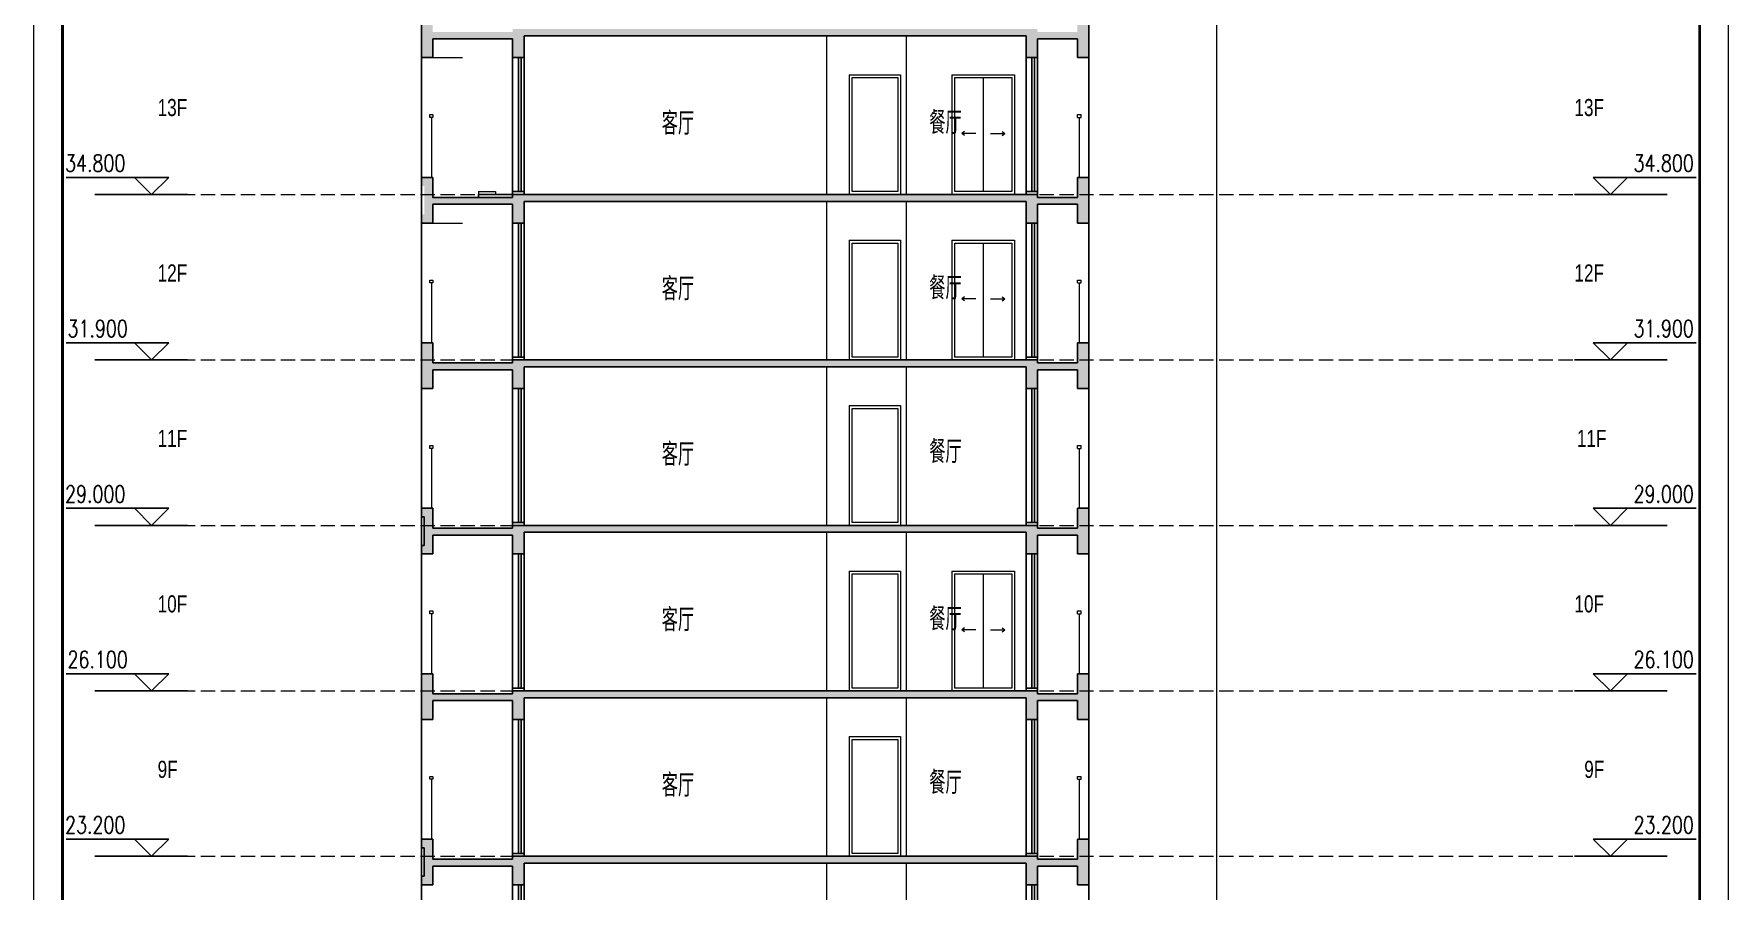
# Model space of a CAD drawing. Extents: x 1332633 to 1595679, y 264824 to 640777.
# Drawn here: x 1565979 to 1595679, y 296719 to 311744 of the extents above; entities that cross this region are included whole.
import ezdxf
from ezdxf.enums import TextEntityAlignment as Align

# ---------------------------------------------------------------- set-up
doc = ezdxf.new("R2010")
doc.units = 0
doc.header["$LTSCALE"] = 1000
doc.header["$MEASUREMENT"] = 0
doc.linetypes.add('DASH', pattern=[0.35, 0.25, -0.1])
doc.linetypes.add('DOTE', pattern=[2.42, 2, -0.2, 0.02, -0.2])
doc.layers.get('0').update_dxf_attribs({"linetype": 'CONTINUOUS'})
for name, color, linetype, lineweight in [('_公共_图框', 4, 'CONTINUOUS', 5), ('DOTE', 1, 'DOTE', 13), ('PUB_TEXT', 7, 'CONTINUOUS', 13), ('WINDOW', 4, 'CONTINUOUS', 13), ('木头', 44, 'CONTINUOUS', 13)]:
    doc.layers.add(name, color=color, linetype=linetype, lineweight=lineweight)
for name, color, linetype in [('A-Balcony(建筑阳台)', 32, 'CONTINUOUS'), ('A-Hz1(房间名称)', 4, 'CONTINUOUS'), ('A-Hz1汉字注明（平、立面、房间名称等）', 7, 'CONTINUOUS'), ('A-Wall(建筑墙)', 255, 'CONTINUOUS'), ('A-WALL_建筑墙_', 255, 'CONTINUOUS'), ('A-WINDOW(建筑门窗)', 4, 'CONTINUOUS'), ('DIM_ELEV', 3, 'CONTINUOUS'), ('hatch', 251, 'CONTINUOUS')]:
    doc.layers.add(name, color=color, linetype=linetype)
doc.styles.add('_TCH_DIM', font='SIMPLEX', dxfattribs={"width": 0.8, "bigfont": 'HZTXT'})
doc.styles.add('sunyat', font='3yromanc.shx', dxfattribs={"width": 0.75, "bigfont": '3yhztxt.shx'})
doc.styles.add('SUNYAT1', font='3yromans.shx', dxfattribs={"width": 0.75, "bigfont": '3yhztxt.shx'})
doc.styles.add('图框文字', font='SIMKAI.TTF')

# ---------------------------------------------------------------- blocks, each defined once
blk = doc.blocks.new('qqwqw')
at = {"layer": '_公共_图框'}
blk.add_lwpolyline([(-63075, 0), (0, 0), (0, 29700), (-63075, 29700)], close=True, dxfattribs=at)
at = {"layer": '_公共_图框', "const_width": 50}
blk.add_lwpolyline([(-61825, 500), (-500, 500), (-500, 29200), (-61825, 29200)], close=True, dxfattribs=at)
at = {"layer": '_公共_图框', "style": '图框文字'}
for tag, height, p in [('建设单位', 250, (-2500, 19150)), ('合作单位', 250, (-2527, 16842)), ('项目名称', 250, (-2500, 15150)), ('项目编号', 250, (-2500, 13150)), ('建筑', 175, (-1300, 2800)), ('方案深化', 175, (-1300, 2450)), ('1:100', 175, (-1300, 2100)), ('20090705', 175, (-1300, 1750)), ('图号', 175, (-1300, 1225))]:
    blk.add_attdef(tag, text='', height=height, dxfattribs=at).set_placement(p, align=Align.MIDDLE_CENTER)
blk = doc.blocks.new('qqs')
at = {"layer": 'hatch', "ltscale": 0.2}
h = blk.add_hatch(color=256, dxfattribs=at)
h.paths.add_polyline_path([(11500, 6300), (11300, 6300), (11300, 6250), (10600, 6250), (10600, 6300), (1400, 6300), (1400, 6250), (0, 6250), (0, 6300), (-200, 6300), (-200, 5800), (0, 5800), (0, 6130), (1400, 6130), (1400, 5800), (1600, 5800), (1600, 6180), (10400, 6180), (10400, 5800), (10600, 5800), (10600, 6130), (11300, 6130), (11300, 5800), (11500, 5800)])
h.paths.add_polyline_path([(11500, 6600), (11300, 6600), (11300, 6300), (11500, 6300)])
h.paths.add_polyline_path([(0, 6600), (-200, 6600), (-200, 6300), (0, 6300)])
h = blk.add_hatch(color=256, dxfattribs=at)
h.paths.add_polyline_path([(1600, 3280), (10400, 3280), (10400, 2900), (10600, 2900), (10600, 3230), (11300, 3230), (11300, 2900), (11500, 2900), (11500, 3400), (11300, 3400), (11300, 3350), (10600, 3350), (10600, 3400), (1400, 3400), (1400, 3350), (0, 3350), (0, 3400), (-150, 3400), (-150, 3050), (-200, 3050), (-200, 2900), (0, 2900), (0, 3230), (1400, 3230), (1400, 2900), (1600, 2900)])
h.paths.add_polyline_path([(0, 3700), (-200, 3700), (-200, 3550), (-150, 3550), (-150, 3400), (0, 3400)])
h.paths.add_polyline_path([(11500, 3700), (11300, 3700), (11300, 3400), (11500, 3400)])
h = blk.add_hatch(color=256, dxfattribs=at)
h.paths.add_polyline_path([(11500, 500), (11300, 500), (11300, 450), (10600, 450), (10600, 500), (1400, 500), (1400, 450), (0, 450), (0, 500), (-200, 500), (-200, 0), (0, 0), (0, 330), (1400, 330), (1400, 0), (1600, 0), (1600, 380), (10400, 380), (10400, 0), (10600, 0), (10600, 330), (11300, 330), (11300, 0), (11500, 0)])
h.paths.add_polyline_path([(11500, 800), (11300, 800), (11300, 500), (11500, 500)])
h.paths.add_polyline_path([(0, 800), (-200, 800), (-200, 500), (0, 500)])
for p, q in [((1600, 5800), (1400, 5800)), ((-200, 3700), (0, 3700)), ((0, 2900), (-200, 2900)), ((-200, 800), (0, 800)), ((0, 0), (-200, 0)), ((1600, 0), (1400, 0))]:
    blk.add_line(p, q)
at = {"layer": 'A-Balcony(建筑阳台)'}
for p, q in [((-200, 5800), (-200, 3700)), ((11500, 5800, 0), (11500, 3700, 0)), ((-200, 3550), (-200, 3050)), ((-200, 2900), (-200, 800)), ((11500, 2900, 0), (11500, 800, 0))]:
    blk.add_line(p, q, dxfattribs=at)
at = {"layer": 'A-Wall(建筑墙)'}
for p, q in [((-200, 5800), (-200, 6600)), ((0, 6600), (-200, 6600)), ((0, 6250), (0, 6600)), ((11500, 6600, 0), (11300, 6600, 0)), ((11300, 6600, 0), (11300, 6250, 0)), ((11500, 6600, 0), (11500, 5800, 0)), ((0, 6250), (1400, 6250)), ((1400, 6300, 0), (10600, 6300, 0)), ((1400, 6250), (1400, 6300)), ((10600, 6250), (10600, 6300)), ((10600, 6250), (10600, 6300)), ((10600, 6250, 0), (11300, 6250, 0)), ((0, 5800), (0, 6130)), ((0, 6130), (1400, 6130)), ((1400, 5800), (1400, 6130)), ((1600, 6180), (10400, 6180, 0)), ((1600, 5800), (1600, 6180)), ((10400, 5800), (10400, 6180)), ((10400, 5800), (10400, 6130)), ((10600, 6130, 0), (11300, 6130, 0)), ((10600, 5800), (10600, 6130)), ((11300, 6130, 0), (11300, 5800, 0)), ((0, 5800), (-200, 5800)), ((1400, 5800), (1400, 5800)), ((1600, 5800), (1400, 5800)), ((1600, 5800), (1600, 5800)), ((10400, 5800), (10400, 5800)), ((10600, 5800), (10400, 5800)), ((10600, 5800), (10400, 5800)), ((10600, 5800), (10600, 5800)), ((11500, 5800, 0), (11300, 5800, 0)), ((11500, 5800, 0), (11300, 5800, 0)), ((-200, 3700), (0, 3700)), ((0, 3700), (-200, 3700)), ((-200, 3550), (-200, 3700)), ((0, 3350), (0, 3700)), ((11500, 3700, 0), (11300, 3700, 0)), ((11300, 3700, 0), (11300, 3350, 0)), ((11500, 3700, 0), (11500, 2900, 0)), ((-150, 3550), (-200, 3550)), ((-150, 3050), (-150, 3550)), ((0, 3350), (1400, 3350)), ((1400, 3400, 0), (10600, 3400, 0)), ((1400, 3350), (1400, 3400)), ((1600, 2900), (1600, 3280)), ((1600, 2900), (1600, 3280)), ((1600, 3280), (10400, 3280, 0)), ((10400, 2900), (10400, 3280)), ((10600, 3350), (10600, 3400)), ((10600, 3350, 0), (11300, 3350, 0)), ((-200, 2900), (-200, 3050)), ((-200, 3050), (-150, 3050)), ((0, 3230), (1400, 3230)), ((0, 2900), (0, 3230)), ((1400, 2900), (1400, 3230)), ((1400, 2900), (1400, 3230)), ((10400, 2900), (10400, 3230)), ((10600, 2900), (10600, 3230)), ((10600, 3230, 0), (11300, 3230, 0)), ((11300, 3230, 0), (11300, 2900, 0)), ((0, 2900), (-200, 2900)), ((1400, 2900), (1400, 2900)), ((1600, 2900), (1400, 2900)), ((1600, 2900), (1400, 2900)), ((1600, 2900), (1600, 2900)), ((10400, 2900), (10400, 2900)), ((10600, 2900), (10400, 2900)), ((10600, 2900), (10400, 2900)), ((10600, 2900), (10600, 2900)), ((11500, 2900, 0), (11300, 2900, 0)), ((11500, 2900, 0), (11300, 2900, 0)), ((-200, 0), (-200, 800)), ((0, 450), (0, 800)), ((11500, 800, 0), (11300, 800, 0)), ((11300, 800, 0), (11300, 450, 0)), ((11500, 800, 0), (11500, 0, 0)), ((0, 450), (1400, 450)), ((0, 330), (1400, 330)), ((0, 0), (0, 330)), ((1400, 500, 0), (10600, 500, 0)), ((1400, 500), (1400, 450)), ((1400, 0), (1400, 330)), ((1600, 0), (1600, 380)), ((1600, 380), (10400, 380, 0)), ((10400, 380), (10400, 0)), ((10600, 500), (10600, 450, 0)), ((10600, 450, 0), (11300, 450, 0)), ((10600, 330, 0), (11300, 330, 0)), ((10600, 330, 0), (10600, 0)), ((11300, 330, 0), (11300, 0, 0)), ((10600, 0), (10400, 0)), ((10600, 0), (10400, 0)), ((11500, 0, 0), (11300, 0, 0)), ((11500, 0, 0), (11300, 0, 0))]:
    blk.add_line(p, q, dxfattribs=at)
at = {"layer": 'A-WINDOW(建筑门窗)'}
for p, q in [((1400, 6300), (1400, 6350)), ((1400, 6350), (1600, 6350)), ((1600, 6350), (1600, 6300)), ((1400, 3450), (1400, 5800)), ((1600, 3450), (1600, 5800)), ((10400, 3450), (10400, 5800)), ((10600, 3450), (10600, 5800)), ((1400, 3450), (1400, 3400)), ((1400, 3450), (1600, 3450)), ((1400, 3450), (1400, 3400)), ((1400, 3450), (1600, 3450)), ((1600, 3450), (1600, 3400)), ((1600, 3450), (1600, 3400)), ((10400, 3450, 0), (10600, 3450, 0)), ((10600, 3450), (10600, 3400)), ((1400, 550), (1400, 2900)), ((1600, 550), (1600, 2900)), ((10400, 550), (10400, 2900)), ((10600, 550), (10600, 2900)), ((10400, 550), (10400, 500)), ((10400, 550, 0), (10600, 550, 0)), ((10600, 550), (10600, 500))]:
    blk.add_line(p, q, dxfattribs=at)
for points in [[(1550, 5800), (1500, 5800), (1500, 3450), (1550, 3450)], [(10550, 5800), (10500, 5800), (10500, 3450), (10550, 3450)], [(1550, 2900), (1500, 2900), (1500, 550), (1550, 550)], [(10550, 2900), (10500, 2900), (10500, 550), (10550, 550)]]:
    blk.add_lwpolyline(points, close=True, dxfattribs=at)
for points in [[(10400, 3400), (10400, 3450), (10600, 3450), (10600, 3400)], [(1400, 500), (1400, 550), (1600, 550), (1600, 500)], [(10400, 500), (10400, 550), (10600, 550), (10600, 500)]]:
    blk.add_lwpolyline(points, dxfattribs=at)
at = {"layer": '木头'}
for p, q in [((6900, 6180), (6900, 3400)), ((8300, 6180, 0), (8300, 3400, 0)), ((7300, 5500), (8200, 5500)), ((7300, 5500), (7300, 3400)), ((8200, 5500), (8200, 3400)), ((11300, 4750, 0), (11300, 4800, 0)), ((11300, 4800, 0), (11367, 4800, 0)), ((11367, 4750, 0), (11367, 4800, 0)), ((-25, 4750), (-25, 3700)), ((11300, 4750, 0), (11367, 4750, 0)), ((11333, 4750, 0), (11333, 3700, 0)), ((6900, 3280), (6900, 500)), ((8300, 3280, 0), (8300, 500, 0)), ((7300, 2600), (7300, 500)), ((7300, 2600), (8200, 2600, 0)), ((8200, 2600), (8200, 500)), ((9100, 2600, 0), (9100, 500, 0)), ((9100, 2600, 0), (10200, 2600, 0)), ((9650, 2550), (9650, 550)), ((10200, 2600, 0), (10200, 500, 0)), ((-25, 1850), (-25, 800)), ((11300, 1850, 0), (11300, 1900, 0)), ((11300, 1900, 0), (11367, 1900, 0)), ((11300, 1850, 0), (11367, 1850, 0)), ((11333, 1850, 0), (11333, 800, 0)), ((11367, 1850, 0), (11367, 1900, 0)), ((9318, 1606), (9275, 1572)), ((9521, 1572), (9275, 1572)), ((9318, 1537), (9275, 1572)), ((9779, 1572), (10025, 1572)), ((9982, 1606), (10025, 1572)), ((9982, 1537), (10025, 1572))]:
    blk.add_line(p, q, dxfattribs=at)
at = {"layer": '木头', "elevation": 0}
for points in [[(7350, 5450), (8150, 5450), (8150, 3450), (7350, 3450)], [(7350, 2550), (8150, 2550), (8150, 550), (7350, 550)]]:
    blk.add_lwpolyline(points, close=True, dxfattribs=at)
at = {"layer": '木头'}
for points in [[(0, 4750), (-50, 4750), (-50, 4800), (0, 4800)], [(9150, 2550), (10150, 2550), (10150, 550), (9150, 550)], [(0, 1850), (-50, 1850), (-50, 1900), (0, 1900)]]:
    blk.add_lwpolyline(points, close=True, dxfattribs=at)
at = {"layer": 'A-Hz1(房间名称)', "style": 'SUNYAT1', "width": 0.75}
for s, p in [('客厅', (4013, 4445, -2323)), ('餐厅', (8702, 4492, 0)), ('客厅', (4013, 1545, -2323)), ('餐厅', (8702, 1560, 0))]:
    blk.add_text(s, height=400, dxfattribs=at).set_placement(p)

msp = doc.modelspace()

# ---------------------------------------------------------------- hatches: boundary and pattern name
at = {"layer": 'hatch', "ltscale": 0.2}
h = msp.add_hatch(color=256, dxfattribs=at)
h.paths.add_polyline_path([(1584472, 311829), (1584272, 311829), (1584272, 311779), (1583572, 311779), (1583572, 311829), (1574372, 311829), (1574372, 311779), (1572972, 311779), (1572972, 311829), (1572772, 311829), (1572772, 311329), (1572972, 311329), (1572972, 311659), (1574372, 311659), (1574372, 311329), (1574572, 311329), (1574572, 311709), (1583372, 311709), (1583372, 311329), (1583572, 311329), (1583572, 311659), (1584272, 311659), (1584272, 311329), (1584472, 311329)])
h.paths.add_polyline_path([(1584472, 312129), (1584272, 312129), (1584272, 311829), (1584472, 311829)])
h.paths.add_polyline_path([(1572972, 312129), (1572772, 312129), (1572772, 311829), (1572972, 311829)])
h = msp.add_hatch(color=256, dxfattribs=at)
h.paths.add_polyline_path([(1574572, 308809), (1583372, 308809), (1583372, 308429), (1583572, 308429), (1583572, 308759), (1584272, 308759), (1584272, 308429), (1584472, 308429), (1584472, 308929), (1584272, 308929), (1584272, 308879), (1583572, 308879), (1583572, 308929), (1574372, 308929), (1574372, 308879), (1572972, 308879), (1572972, 308929), (1572822, 308929), (1572822, 308579), (1572772, 308579), (1572772, 308429), (1572972, 308429), (1572972, 308759), (1574372, 308759), (1574372, 308429), (1574572, 308429)])
h.paths.add_polyline_path([(1572972, 309229), (1572772, 309229), (1572772, 309079), (1572822, 309079), (1572822, 308929), (1572972, 308929)])
h.paths.add_polyline_path([(1584472, 309229), (1584272, 309229), (1584272, 308929), (1584472, 308929)])

# ---------------------------------------------------------------- linework, layer by layer
for p, q in [((1572972, 311329, 0), (1572772, 311329, 0)), ((1572772, 309230, 0), (1572972, 309230, 0)), ((1572972, 308429, 0), (1572772, 308429, 0)), ((1572972, 308429, 0), (1572772, 308429, 0)), ((1574572, 308429, 0), (1574372, 308429, 0)), ((1572772, 306330, 0), (1572972, 306330, 0)), ((1572972, 305529, 0), (1572772, 305529, 0)), ((1574572, 305529, 0), (1574372, 305529, 0))]:
    msp.add_line(p, q)
at = {"layer": 'A-Balcony(建筑阳台)'}
for p, q in [((1572772, 311329, 0), (1572772, 309230, 0)), ((1584472, 311329, 0), (1584472, 309229, 0)), ((1572772, 308429, 0), (1572772, 306330, 0)), ((1584472, 308429, 0), (1584472, 306329, 0))]:
    msp.add_line(p, q, dxfattribs=at)
at = {"layer": 'A-Wall(建筑墙)'}
for p, q in [((1572772, 311329, 0), (1572772, 312029, 0)), ((1572772, 311479, 0), (1572772, 311979, 0)), ((1584472, 312129, 0), (1584472, 311329, 0)), ((1572972, 311659, 0), (1574372, 311659, 0)), ((1572972, 311329, 0), (1572972, 311659, 0)), ((1572972, 311329, 0), (1572972, 311659, 0)), ((1574372, 311329, 0), (1574372, 311659, 0)), ((1574372, 311329, 0), (1574372, 311659, 0)), ((1574572, 311329, 0), (1574572, 311709, 0)), ((1574572, 311329, 0), (1574572, 311709, 0)), ((1574572, 311709, 0), (1583372, 311709, 0)), ((1583372, 311329, 0), (1583372, 311709, 0)), ((1583372, 311329, 0), (1583372, 311659, 0)), ((1583572, 311329, 0), (1583572, 311659, 0)), ((1583572, 311659, 0), (1584272, 311659, 0)), ((1584272, 311659, 0), (1584272, 311329, 0)), ((1572772, 311479, 0), (1572772, 311479, 0)), ((1572972, 311329, 0), (1572772, 311329, 0)), ((1574372, 311329, 0), (1574372, 311329, 0)), ((1574572, 311329, 0), (1574372, 311329, 0)), ((1574572, 311329, 0), (1574372, 311329, 0)), ((1574572, 311329, 0), (1574572, 311329, 0)), ((1583372, 311329, 0), (1583372, 311329, 0)), ((1583572, 311329, 0), (1583372, 311329, 0)), ((1583572, 311329, 0), (1583372, 311329, 0)), ((1583572, 311329, 0), (1583572, 311329, 0)), ((1584472, 311329, 0), (1584272, 311329, 0)), ((1584472, 311329, 0), (1584272, 311329, 0)), ((1572772, 308429, 0), (1572772, 309230, 0)), ((1572972, 308879, 0), (1572972, 309230, 0)), ((1584472, 309229, 0), (1584272, 309229, 0)), ((1584272, 309229, 0), (1584272, 308879, 0)), ((1584472, 309229, 0), (1584472, 308429, 0)), ((1573772, 308929, 0), (1583572, 308929, 0)), ((1573772, 308879, 0), (1573772, 308929, 0)), ((1573772, 308929, 0), (1573772, 308879, 0)), ((1574372, 308929, 0), (1583572, 308929, 0)), ((1574372, 308929, 0), (1574372, 308879, 0)), ((1583572, 308929, 0), (1583572, 308879, 0)), ((1583572, 308879, 0), (1583572, 308929, 0)), ((1572972, 308879, 0), (1574372, 308879, 0)), ((1572972, 308879, 0), (1573772, 308879, 0)), ((1572972, 308879, 0), (1573772, 308879, 0)), ((1572972, 308759, 0), (1574372, 308759, 0)), ((1572972, 308429, 0), (1572972, 308759, 0)), ((1572972, 308759, 0), (1574372, 308759, 0)), ((1572972, 308429, 0), (1572972, 308759, 0)), ((1572972, 308429, 0), (1572972, 308759, 0)), ((1574372, 308429, 0), (1574372, 308759, 0)), ((1574372, 308429, 0), (1574372, 308759, 0)), ((1574372, 308429, 0), (1574372, 308759, 0)), ((1574572, 308429, 0), (1574572, 308809, 0)), ((1574572, 308809, 0), (1583372, 308809, 0)), ((1574572, 308429, 0), (1574572, 308809, 0)), ((1574572, 308429, 0), (1574572, 308809, 0)), ((1574572, 308809, 0), (1583372, 308809, 0)), ((1583372, 308809, 0), (1583372, 308429, 0)), ((1583372, 308429, 0), (1583372, 308809, 0)), ((1583372, 308429, 0), (1583372, 308759, 0)), ((1583572, 308879, 0), (1584272, 308879, 0)), ((1583572, 308879, 0), (1584272, 308879, 0)), ((1583572, 308759, 0), (1584272, 308759, 0)), ((1583572, 308759, 0), (1583572, 308429, 0)), ((1583572, 308429, 0), (1583572, 308759, 0)), ((1583572, 308759, 0), (1584272, 308759, 0)), ((1584272, 308759, 0), (1584272, 308429, 0)), ((1584272, 308759, 0), (1584272, 308429, 0)), ((1572772, 308429, 0), (1572772, 308579, 0)), ((1572772, 308579, 0), (1572772, 308579, 0)), ((1572972, 308429, 0), (1572772, 308429, 0)), ((1574372, 308429, 0), (1574372, 308429, 0)), ((1574572, 308429, 0), (1574372, 308429, 0)), ((1574572, 308429, 0), (1574372, 308429, 0)), ((1574572, 308429, 0), (1574572, 308429, 0)), ((1583572, 308429, 0), (1583372, 308429, 0)), ((1583572, 308429, 0), (1583372, 308429, 0)), ((1583372, 308429, 0), (1583372, 308429, 0)), ((1583572, 308429, 0), (1583372, 308429, 0)), ((1583572, 308429, 0), (1583372, 308429, 0)), ((1583572, 308429, 0), (1583572, 308429, 0)), ((1584472, 308429, 0), (1584272, 308429, 0)), ((1584472, 308429, 0), (1584272, 308429, 0)), ((1584472, 308429, 0), (1584272, 308429, 0)), ((1584472, 308429, 0), (1584272, 308429, 0)), ((1572772, 305529, 0), (1572772, 306330, 0)), ((1572972, 305979, 0), (1572972, 306330, 0)), ((1584472, 306329, 0), (1584272, 306329, 0)), ((1584272, 306329, 0), (1584272, 305979, 0)), ((1584472, 306329, 0), (1584472, 305529, 0)), ((1572972, 305979, 0), (1574372, 305979, 0)), ((1574372, 306029, 0), (1583572, 306029, 0)), ((1574372, 306029, 0), (1574372, 305979, 0)), ((1583572, 306029, 0), (1583572, 305979, 0)), ((1583572, 305979, 0), (1584272, 305979, 0)), ((1572972, 305859, 0), (1574372, 305859, 0)), ((1572972, 305529, 0), (1572972, 305859, 0)), ((1574372, 305529, 0), (1574372, 305859, 0)), ((1574572, 305529, 0), (1574572, 305909, 0)), ((1574572, 305909, 0), (1583372, 305909, 0)), ((1583372, 305909, 0), (1583372, 305529, 0)), ((1583572, 305859, 0), (1584272, 305859, 0)), ((1583572, 305859, 0), (1583572, 305529, 0)), ((1584272, 305859, 0), (1584272, 305529, 0)), ((1583572, 305529, 0), (1583372, 305529, 0)), ((1583572, 305529, 0), (1583372, 305529, 0)), ((1584472, 305529, 0), (1584272, 305529, 0)), ((1584472, 305529, 0), (1584272, 305529, 0))]:
    msp.add_line(p, q, dxfattribs=at)
at = {"layer": 'A-WINDOW(建筑门窗)'}
for p, q in [((1574372, 308979, 0), (1574372, 311329, 0)), ((1574572, 308979, 0), (1574572, 311329, 0)), ((1583372, 308979, 0), (1583372, 311329, 0)), ((1583572, 308979, 0), (1583572, 311329, 0)), ((1583372, 308979, 0), (1583372, 308929, 0)), ((1583372, 308979, 0), (1583572, 308979, 0)), ((1583372, 308979, 0), (1583572, 308979, 0)), ((1583572, 308979, 0), (1583572, 308929, 0)), ((1583572, 308979, 0), (1583572, 308929, 0)), ((1574372, 306079, 0), (1574372, 308429, 0)), ((1574572, 306079, 0), (1574572, 308429, 0)), ((1583372, 306079, 0), (1583372, 308429, 0)), ((1583572, 306079, 0), (1583572, 308429, 0)), ((1583372, 306079, 0), (1583372, 306029, 0)), ((1583372, 306079, 0), (1583572, 306079, 0)), ((1583572, 306079, 0), (1583572, 306029, 0))]:
    msp.add_line(p, q, dxfattribs=at)
at = {"layer": 'A-WINDOW(建筑门窗)', "elevation": 0}
for points in [[(1574522, 311329), (1574472, 311329), (1574472, 308979), (1574522, 308979)], [(1583522, 311329), (1583472, 311329), (1583472, 308979), (1583522, 308979)], [(1574522, 308429), (1574472, 308429), (1574472, 306079), (1574522, 306079)], [(1583522, 308429), (1583472, 308429), (1583472, 306079), (1583522, 306079)]]:
    msp.add_lwpolyline(points, close=True, dxfattribs=at)
for points in [[(1574372, 308929), (1574372, 308979), (1574572, 308979), (1574572, 308929)], [(1583372, 308929), (1583372, 308979), (1583572, 308979), (1583572, 308929)], [(1583372, 308929), (1583372, 308979), (1583572, 308979), (1583572, 308929)], [(1574372, 306029), (1574372, 306079), (1574572, 306079), (1574572, 306029)], [(1583372, 306029), (1583372, 306079), (1583572, 306079), (1583572, 306029)]]:
    msp.add_lwpolyline(points, dxfattribs=at)
at = {"layer": 'DIM_ELEV'}
for p, q in [((1568342, 309230, 0), (1566542, 309230, 0)), ((1568042, 308930, 0), (1567742, 309230, 0)), ((1568042, 308930, 0), (1568342, 309230, 0)), ((1593616, 308930, 0), (1593316, 309230, 0)), ((1593316, 309230, 0), (1595116, 309230, 0)), ((1593616, 308930, 0), (1593916, 309230, 0)), ((1568672, 308929, 0), (1567047, 308929, 0)), ((1592986, 308929, 0), (1594611, 308929, 0)), ((1568342, 306330, 0), (1566542, 306330, 0)), ((1568042, 306030, 0), (1567742, 306330, 0)), ((1568042, 306030, 0), (1568342, 306330, 0)), ((1593616, 306030, 0), (1593316, 306330, 0)), ((1593316, 306330, 0), (1595116, 306330, 0)), ((1593616, 306030, 0), (1593916, 306330, 0)), ((1568672, 306029, 0), (1567047, 306029, 0)), ((1592986, 306029, 0), (1594611, 306029, 0)), ((1568342, 303430, 0), (1566542, 303430, 0)), ((1568042, 303130, 0), (1567742, 303430, 0)), ((1568042, 303130, 0), (1568342, 303430, 0)), ((1593616, 303130, 0), (1593316, 303430, 0)), ((1593316, 303430, 0), (1595116, 303430, 0)), ((1593616, 303130, 0), (1593916, 303430, 0)), ((1568672, 303129, 0), (1567047, 303129, 0)), ((1592986, 303129, 0), (1594611, 303129, 0)), ((1568342, 300530, 0), (1566542, 300530, 0)), ((1568042, 300230, 0), (1567742, 300530, 0)), ((1568042, 300230, 0), (1568342, 300530, 0)), ((1593616, 300230, 0), (1593316, 300530, 0)), ((1593316, 300530, 0), (1595116, 300530, 0)), ((1593616, 300230, 0), (1593916, 300530, 0)), ((1568672, 300229, 0), (1567047, 300229, 0)), ((1592986, 300229, 0), (1594611, 300229, 0)), ((1568342, 297630, 0), (1566542, 297630, 0)), ((1568042, 297330, 0), (1567742, 297630, 0)), ((1568042, 297330, 0), (1568342, 297630, 0)), ((1593616, 297330, 0), (1593316, 297630, 0)), ((1593316, 297630, 0), (1595116, 297630, 0)), ((1593616, 297330, 0), (1593916, 297630, 0)), ((1568672, 297329, 0), (1567047, 297329, 0)), ((1592986, 297329, 0), (1594611, 297329, 0))]:
    msp.add_line(p, q, dxfattribs=at)
at = {"layer": 'DOTE', "linetype": 'DASH'}
for p, q in [((1568207, 308929, 0), (1592973, 308929, 0)), ((1568207, 306029, 0), (1592973, 306029, 0)), ((1568207, 303129, 0), (1592973, 303129, 0)), ((1568207, 300229, 0), (1592973, 300229, 0)), ((1568207, 297329, 0), (1592973, 297329, 0))]:
    msp.add_line(p, q, dxfattribs=at)
at = {"layer": 'WINDOW'}
for p, q in [((1573772, 308979, 0), (1574072, 308979, 0)), ((1573772, 308979, 0), (1573772, 308929, 0)), ((1574072, 308979, 0), (1574072, 308929, 0))]:
    msp.add_line(p, q, dxfattribs=at)
at = {"layer": '木头'}
for p, q in [((1586711, 315629, 0), (1586711, 294429, 0)), ((1579872, 311709, 0), (1579872, 308929, 0)), ((1581272, 311709, 0), (1581272, 308929, 0)), ((1572972, 311329, 0), (1573492, 311329, 0)), ((1580272, 311029, 0), (1580272, 308929, 0)), ((1580272, 311029, 0), (1581172, 311029, 0)), ((1581172, 311029, 0), (1581172, 308929, 0)), ((1582072, 311029, 0), (1582072, 308929, 0)), ((1582072, 311029, 0), (1583172, 311029, 0)), ((1582622, 310979, 0), (1582622, 308979, 0)), ((1583172, 311029, 0), (1583172, 308929, 0)), ((1572947, 310279, 0), (1572947, 309230, 0)), ((1584272, 310279, 0), (1584272, 310329, 0)), ((1584272, 310329, 0), (1584338, 310329, 0)), ((1584272, 310279, 0), (1584338, 310279, 0)), ((1584305, 310279, 0), (1584305, 309229, 0)), ((1584338, 310279, 0), (1584338, 310329, 0)), ((1582290, 310036, 0), (1582246, 310001, 0)), ((1582492, 310001, 0), (1582246, 310001, 0)), ((1582290, 309966, 0), (1582246, 310001, 0)), ((1582751, 310001, 0), (1582997, 310001, 0)), ((1582954, 310036, 0), (1582997, 310001, 0)), ((1582954, 309966, 0), (1582997, 310001, 0)), ((1586711, 309829, 0), (1586711, 300229, 0)), ((1579872, 308809, 0), (1579872, 306029, 0)), ((1581272, 308809, 0), (1581272, 306029, 0)), ((1572972, 308429, 0), (1573492, 308429, 0)), ((1580272, 308129, 0), (1580272, 306029, 0)), ((1580272, 308129, 0), (1581172, 308129, 0)), ((1581172, 308129, 0), (1581172, 306029, 0)), ((1582072, 308129, 0), (1582072, 306029, 0)), ((1582072, 308129, 0), (1583172, 308129, 0)), ((1582622, 308079, 0), (1582622, 306079, 0)), ((1583172, 308129, 0), (1583172, 306029, 0)), ((1584272, 307379, 0), (1584272, 307429, 0)), ((1584272, 307429, 0), (1584338, 307429, 0)), ((1584338, 307379, 0), (1584338, 307429, 0)), ((1572947, 307379, 0), (1572947, 306330, 0)), ((1582290, 307136, 0), (1582246, 307101, 0)), ((1582492, 307101, 0), (1582246, 307101, 0)), ((1582290, 307066, 0), (1582246, 307101, 0)), ((1582751, 307101, 0), (1582997, 307101, 0)), ((1582954, 307136, 0), (1582997, 307101, 0)), ((1582954, 307066, 0), (1582997, 307101, 0)), ((1584272, 307379, 0), (1584338, 307379, 0)), ((1584305, 307379, 0), (1584305, 306329, 0))]:
    msp.add_line(p, q, dxfattribs=at)
at = {"layer": '木头', "elevation": 0}
for points in [[(1580322, 310979), (1581122, 310979), (1581122, 308979), (1580322, 308979)], [(1582122, 310979), (1583122, 310979), (1583122, 308979), (1582122, 308979)], [(1572972, 310279), (1572922, 310279), (1572922, 310329), (1572972, 310329)], [(1580322, 308079), (1581122, 308079), (1581122, 306079), (1580322, 306079)], [(1582122, 308079), (1583122, 308079), (1583122, 306079), (1582122, 306079)], [(1572972, 307379), (1572922, 307379), (1572922, 307429), (1572972, 307429)]]:
    msp.add_lwpolyline(points, close=True, dxfattribs=at)

# ---------------------------------------------------------------- block references
at = {"layer": 'A-Wall(建筑墙)', "xscale": -1, "rotation": 270}
msp.add_blockref('qqwqw', (1565979, 327899, 0), dxfattribs=at)
at = {"layer": 'A-WALL_建筑墙_'}
for p in [(1572972, 299729, 0), (1572972, 293929, 0)]:
    msp.add_blockref('qqs', p, dxfattribs=at)

# ---------------------------------------------------------------- texts
at = {"layer": 'A-Hz1(房间名称)', "style": 'SUNYAT1', "width": 0.75}
for s, p in [('客厅', (1576985, 309975, -2323)), ('餐厅', (1581674, 309989, 0)), ('客厅', (1576985, 307075, -2323)), ('餐厅', (1581674, 307089, 0))]:
    msp.add_text(s, height=400, dxfattribs=at).set_placement(p)
at = {"layer": 'A-Hz1汉字注明（平、立面、房间名称等）', "style": 'sunyat', "width": 0.75}
for s, p in [('13F', (1568148, 310304, 0)), ('13F', (1592985, 310304, 0)), ('12F', (1568148, 307404, 0)), ('12F', (1592985, 307404, 0)), ('11F', (1568148, 304504, 0)), ('11F', (1593028, 304504, 0)), ('10F', (1568148, 301604, 0)), ('10F', (1592985, 301604, 0)), ('9F', (1568148, 298704, 0)), ('9F', (1593157, 298704, 0))]:
    msp.add_text(s, height=300, dxfattribs=at).set_placement(p)
at = {"layer": 'PUB_TEXT', "style": '_TCH_DIM', "width": 0.752941}
for s, p in [('34.800', (1566526, 309330, 0)), ('34.800', (1594022, 309330, 0)), ('31.900', (1566569, 306430, 0)), ('31.900', (1594022, 306430, 0)), ('29.000', (1566526, 303530, 0)), ('29.000', (1594022, 303530, 0)), ('26.100', (1566569, 300630, 0)), ('26.100', (1594022, 300630, 0)), ('23.200', (1566526, 297730, 0)), ('23.200', (1594022, 297730, 0))]:
    msp.add_text(s, height=297.5, dxfattribs=at).set_placement(p)

doc.saveas('drawing.dxf')
